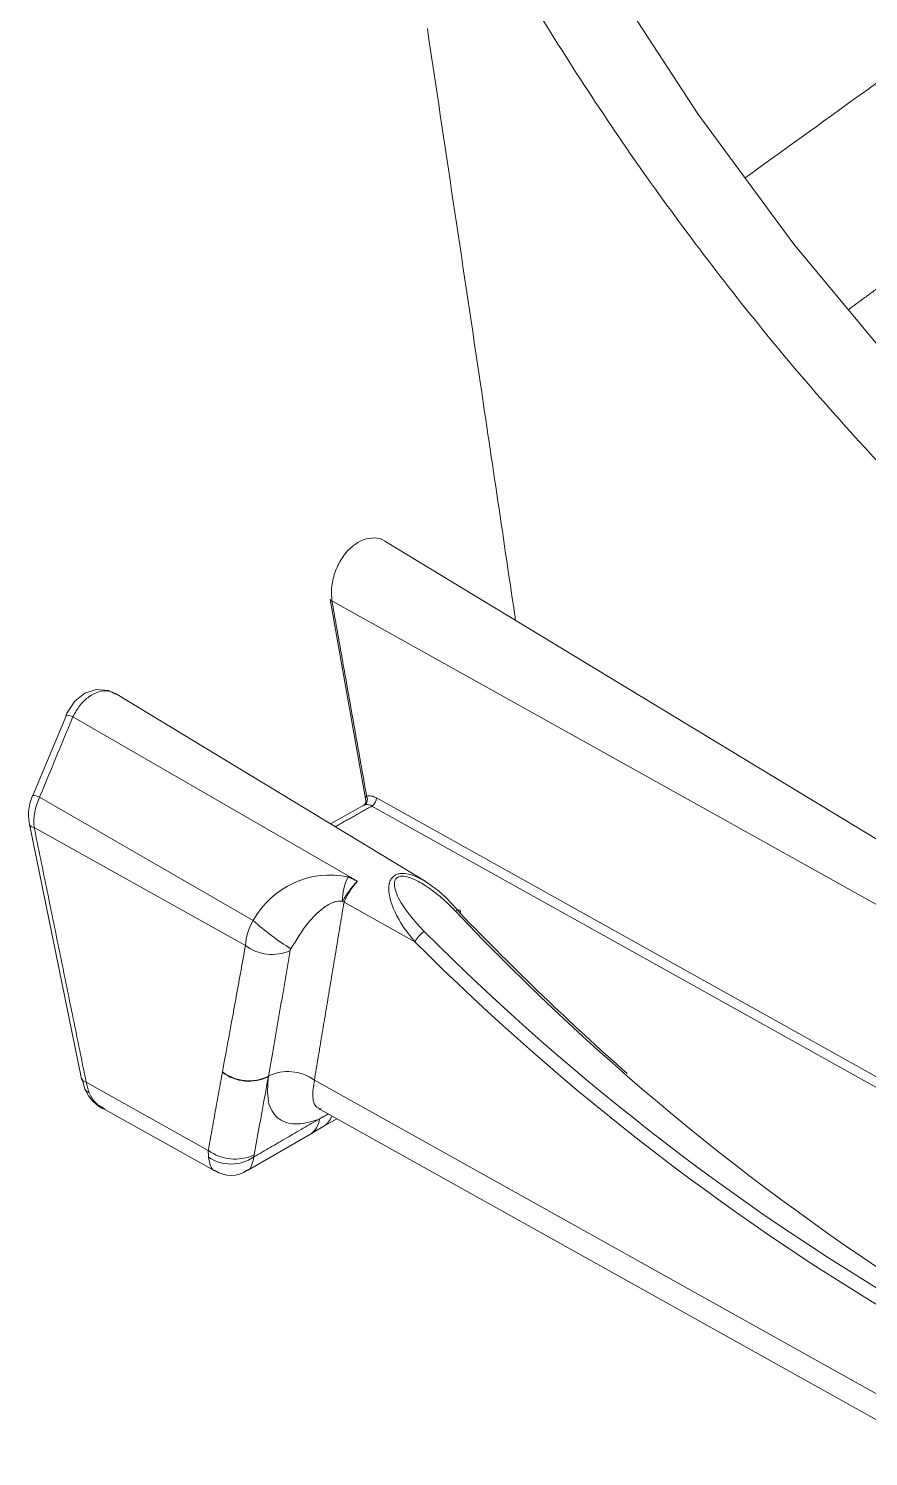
# Model space of a CAD drawing. Extents: x 8 to 113, y 1 to 87.
# Drawn here: x 68.111 to 69.386, y 60.097 to 62.263 of the extents above; entities that cross this region are included whole.
import ezdxf

# ---------------------------------------------------------------- set-up
doc = ezdxf.new("R2010")
doc.units = 0
doc.header["$MEASUREMENT"] = 0
doc.layers.add('OBJECT', color=7, linetype='CONTINUOUS')

msp = doc.modelspace()

# ---------------------------------------------------------------- linework, layer by layer
at = {"layer": 'OBJECT', "linetype": 'Continuous', "lineweight": 15}
for p, q in [((69.9124, 60.7214), (68.6522, 61.4853)), ((68.5689, 61.3967), (68.623, 61.0917)), ((69.8661, 60.673), (68.5717, 61.3946)), ((68.713, 60.9693), (68.2432, 61.254)), ((68.1686, 61.2211), (68.1174, 61.0993)), ((68.1676, 61.2215), (68.1675, 61.2214)), ((68.1784, 61.2189), (68.6104, 60.9695)), ((68.1169, 61.0994), (68.1169, 61.0994)), ((68.1279, 61.097), (68.4522, 60.9097)), ((68.6199, 61.0849), (68.5693, 61.0564)), ((69.859, 60.3997), (68.6324, 61.0835)), ((68.6394, 61.0958), (69.8661, 60.4119)), ((68.1125, 61.0561), (68.1916, 60.6699)), ((68.4404, 60.8719), (68.1197, 61.0507)), ((68.6976, 60.8776), (68.59, 60.9375)), ((68.1987, 60.6645), (68.3839, 60.5612)), ((68.545, 60.6676), (69.4726, 60.1504)), ((68.2268, 60.6232), (68.3938, 60.5301)), ((68.552, 60.6239), (68.5548, 60.6225)), ((68.5547, 60.6227), (69.498, 60.0969)), ((68.5586, 60.5972), (68.5792, 60.6091)), ((68.4434, 60.5304), (68.5381, 60.5853)), ((68.5381, 60.5853), (68.5586, 60.5972))]:
    msp.add_line(p, q, dxfattribs=at)
at = {"layer": 'OBJECT', "linetype": 'Continuous', "lineweight": 15, "flags": 128}
for points in [[(69.4124, 61.7678), (69.2731, 61.936), (69.1271, 62.1337), (68.9829, 62.355)], [(68.2428, 61.2534), (68.2326, 61.2588), (68.2137, 61.2602), (68.1965, 61.2546), (68.1812, 61.2427), (68.169, 61.2246), (68.1678, 61.2213)], [(68.623, 61.0915), (68.6231, 61.0908), (68.6224, 61.0875), (68.6206, 61.0851), (68.6198, 61.0847), (68.6199, 61.0847)], [(68.7661, 60.9212), (68.7666, 60.9228), (68.7667, 60.9241), (68.7663, 60.9251), (68.7656, 60.9257), (68.7644, 60.9259), (68.7629, 60.9257), (68.7611, 60.9251), (68.7592, 60.9242)], [(68.1927, 60.6703), (68.1961, 60.6554), (68.1988, 60.6498)]]:
    msp.add_lwpolyline(points, dxfattribs=at)
at = {"layer": 'OBJECT', "linetype": 'Continuous', "lineweight": 15}
for centre, radius, start, end in [((73.4805, 65.0691), 4.2416, 192.1925, 226.7608), ((73.1405, 64.8597), 4.2786, 208.5124, 226.8495), ((68.5722, 61.3981), 0.00355, 198.1438, 262.3368), ((68.1681, 61.2001), 0.0214, 61.0454, 91.3141), ((68.1817, 61.0704), 0.0706, 155.8473, 196.7335), ((68.1182, 61.0799), 0.0196, 60.5881, 93.7397), ((68.2057, 61.0593), 0.0864, 154.1809, 185.7236), ((68.6155, 61.0935), 0.0101, 306.406, 29.9397), ((68.63, 61.0939), 0.00735, 141.3839, 197.8486), ((68.6238, 61.0965), 0.0156, 303.6359, 357.5266), ((68.1203, 61.059), 0.00832, 200.511, 265.4316), ((68.569, 60.8458), 0.1331, 78.142, 151.2952), ((68.6639, 60.9413), 0.076, 152.8452, 181.7501), ((68.7071, 60.8749), 0.1353, 135.6342, 151.7037), ((68.6951, 60.8929), 0.1142, 137.8698, 156.9792), ((68.5581, 60.8959), 0.0524, 52.5533, 55.2682), ((68.5217, 60.8672), 0.0814, 148.5644, 176.7413), ((68.7148, 61.2016), 0.3926, 228.0273, 238.4606), ((71.4837, 63.5039), 3.7521, 223.4364, 238.16), ((68.7324, 60.8603), 0.0388, 121.9805, 153.6331), ((71.337, 63.5188), 3.7128, 225.0045, 240.0109), ((68.4809, 60.9258), 0.0674, 233.0929, 294.1617), ((68.5175, 60.8627), 0.00913, 151.958, 169.958), ((71.3569, 63.5432), 3.7653, 225.0682, 239.9354), ((68.4457, 60.733), 0.0669, 232.9453, 296.1257), ((68.4458, 60.7336), 0.0669, 232.9457, 296.1198), ((68.5053, 60.6146), 0.0662, 53.207, 117.0144), ((68.1994, 60.6728), 0.00836, 200.6853, 265.2475), ((68.2053, 60.6577), 0.00936, 207.1087, 255.0624), ((68.2486, 60.6737), 0.0551, 201.4258, 247.0082), ((68.5206, 60.6124), 0.0323, 302.7594, 354.0492), ((68.5429, 60.6226), 0.0299, 301.8287, 342.2919), ((68.4242, 60.6147), 0.0669, 232.9664, 295.9211), ((68.4184, 60.6014), 0.061, 235.9255, 304.7133), ((68.4184, 60.5664), 0.0433, 235.8161, 304.9307)]:
    msp.add_arc(centre, radius, start, end, dxfattribs=at)
msp.add_ellipse((69.4914, 62.7677), major_axis=(-1.523, 2.6382), ratio=0.557225, start_param=1.988813, end_param=2.113779, dxfattribs=at)
for points, knots in [([(70.1057, 61.0283), (70.0275, 61.0775), (69.8712, 61.1758), (69.641, 61.3647), (69.417, 61.5816), (69.2034, 61.8267), (69.0041, 62.0955), (68.8238, 62.3821), (68.6658, 62.6815), (68.5326, 62.9886), (68.4265, 63.2981), (68.3495, 63.6047), (68.3027, 63.9033), (68.287, 64.1886), (68.3027, 64.4558), (68.3495, 64.7003), (68.4265, 64.9179), (68.5326, 65.1051), (68.6658, 65.2582), (68.8237, 65.3757), (69.0047, 65.4518), (69.1545, 65.4882), (69.2474, 65.4858), (69.2683, 65.4852)], [0, 0, 0, 0, 0.0484559, 0.0969118, 0.1453677, 0.1947963, 0.2442249, 0.2936534, 0.343082, 0.3925105, 0.4419391, 0.4913677, 0.5407963, 0.5902248, 0.6396534, 0.689082, 0.7385106, 0.7879391, 0.8373677, 0.8867962, 0.9362248, 0.9856534, 1, 1, 1, 1]), ([(68.8505, 61.3651), (68.8499, 61.3688), (68.8315, 61.493), (68.787, 61.7925), (68.7428, 62.0878), (68.7165, 62.2629)], [0, 0, 0, 0, 0.012487, 0.414672, 1, 1, 1, 1]), ([(69.1989, 62.0364), (69.2006, 62.0376), (69.2631, 62.0827), (69.3459, 62.1424), (69.427, 62.2009), (69.4473, 62.2156)], [0, 0, 0, 0, 0.019939, 0.755356, 1, 1, 1, 1]), ([(68.6521, 61.4851), (68.6518, 61.4853), (68.6476, 61.4894), (68.636, 61.4909), (68.6192, 61.4886), (68.6022, 61.4783), (68.5873, 61.4618), (68.5763, 61.4405), (68.5702, 61.4168), (68.5712, 61.402), (68.5717, 61.3946)], [0, 0, 0, 0, 0.009014, 0.148274, 0.28597, 0.424075, 0.564566, 0.708433, 0.854381, 1, 1, 1, 1]), ([(68.243, 61.2536), (68.2396, 61.2554), (68.232, 61.2593), (68.2177, 61.2577), (68.2026, 61.2501), (68.1885, 61.2369), (68.1818, 61.2248), (68.1784, 61.2189)], [0, 0, 0, 0, 0.17468, 0.379436, 0.584785, 0.792853, 1, 1, 1, 1]), ([(68.6324, 61.0835), (68.6306, 61.0843), (68.6266, 61.0861), (68.6233, 61.0856), (68.6215, 61.0853)], [0, 0, 0, 0, 0.476174, 1, 1, 1, 1]), ([(68.6243, 61.0985), (68.6267, 61.0989), (68.6313, 61.0996), (68.6368, 61.097), (68.6394, 61.0958)], [0, 0, 0, 0, 0.523842, 1, 1, 1, 1]), ([(68.5963, 60.976), (68.5986, 60.975), (68.6032, 60.9729), (68.6079, 60.9706), (68.6103, 60.9695), (68.6104, 60.9695)], [0, 0, 0, 0, 0.4894051, 0.9788315, 1, 1, 1, 1]), ([(68.6976, 60.8776), (68.6926, 60.8838), (68.6773, 60.9027), (68.6631, 60.9289), (68.6574, 60.9539), (68.6581, 60.9664), (68.6622, 60.9744), (68.6666, 60.9784), (68.6725, 60.9809), (68.6805, 60.9817), (68.694, 60.9793), (68.7209, 60.9664), (68.7425, 60.9475), (68.7591, 60.9295), (68.7634, 60.9244), (68.7661, 60.9212)], [0, 0, 0, 0, 0.098239, 0.29963, 0.368957, 0.443943, 0.473011, 0.503887, 0.531961, 0.563969, 0.611726, 0.701685, 0.918313, 0.948115, 1, 1, 1, 1]), ([(68.7592, 60.9242), (68.7565, 60.9269), (68.7412, 60.9423), (68.7188, 60.9611), (68.6931, 60.9743), (68.6817, 60.9772), (68.6752, 60.977), (68.6707, 60.9753), (68.6678, 60.9722), (68.6658, 60.9657), (68.6674, 60.9557), (68.6786, 60.9292), (68.6969, 60.9094), (68.7118, 60.8933)], [0, 0, 0, 0, 0.055162, 0.31331, 0.402011, 0.4455, 0.472582, 0.495334, 0.520564, 0.54555, 0.615853, 0.68539, 1, 1, 1, 1]), ([(68.588, 60.939), (68.5838, 60.9392), (68.5795, 60.9393), (68.5695, 60.9361), (68.5552, 60.9274), (68.532, 60.9042), (68.5178, 60.8807), (68.5094, 60.867)], [0, 0, 0, 0, 0.126767, 0.131059, 0.316008, 0.601709, 1, 1, 1, 1]), ([(68.4055, 60.6802), (68.4099, 60.7045), (68.4216, 60.7684), (68.4332, 60.8323), (68.4404, 60.8719)], [0, 0, 0, 0, 0.380125, 1, 1, 1, 1]), ([(68.5085, 60.8643), (68.5001, 60.8159), (68.489, 60.7524), (68.4779, 60.6888), (68.4753, 60.6735)], [0, 0, 0, 0, 0.7602487, 1, 1, 1, 1]), ([(68.4752, 60.673), (68.4707, 60.6487), (68.4635, 60.6092), (68.4563, 60.5697), (68.4535, 60.5545)], [0, 0, 0, 0, 0.615594, 1, 1, 1, 1]), ([(68.5527, 60.6091), (68.552, 60.6088), (68.5385, 60.6034), (68.5137, 60.5985), (68.4872, 60.6083), (68.4723, 60.6333), (68.4742, 60.6598), (68.4752, 60.673)], [0, 0, 0, 0, 0.0133022, 0.2562653, 0.503663, 0.7535637, 1, 1, 1, 1]), ([(68.2029, 60.6486), (68.2058, 60.643), (68.2112, 60.6327), (68.2222, 60.6266), (68.2273, 60.6239)], [0, 0, 0, 0, 0.543999, 1, 1, 1, 1]), ([(68.545, 60.6676), (68.5436, 60.6587), (68.5409, 60.641), (68.546, 60.6265), (68.5537, 60.6244), (68.5553, 60.624)], [0, 0, 0, 0, 0.442471, 0.883228, 1, 1, 1, 1]), ([(68.3941, 60.5306), (68.3936, 60.5307), (68.3907, 60.5309), (68.3869, 60.5376), (68.3852, 60.5463), (68.3842, 60.5509)], [0, 0, 0, 0, 0.091156, 0.526361, 1, 1, 1, 1]), ([(68.4532, 60.5512), (68.4522, 60.5467), (68.4503, 60.538), (68.4466, 60.5313), (68.4436, 60.531), (68.4432, 60.531)], [0, 0, 0, 0, 0.481335, 0.923605, 1, 1, 1, 1])]:
    msp.add_open_spline(points, degree=3, knots=knots, dxfattribs=at)
for points in [[(69.47, 61.9205), (69.3556, 61.8364)], [(68.5717, 61.3946), (68.6243, 61.0985)], [(68.1784, 61.2189), (68.1279, 61.097)], [(68.6324, 61.0835), (68.5765, 61.052)], [(68.6215, 61.0853), (68.62, 61.0847)], [(68.1197, 61.0507), (68.1987, 60.6645)], [(68.59, 60.9375), (68.545, 60.6676)], [(68.3839, 60.5612), (68.4054, 60.6796)], [(68.4054, 60.6796), (68.4055, 60.6802)], [(68.4753, 60.6735), (68.4752, 60.673)], [(68.1987, 60.6645), (68.2029, 60.6486)], [(68.4532, 60.5512), (68.5527, 60.6091)], [(68.5527, 60.6091), (68.5663, 60.6163)], [(68.3842, 60.5509), (68.3839, 60.5612)], [(68.4535, 60.5545), (68.4532, 60.5512)]]:
    msp.add_open_spline(points, degree=1, dxfattribs=at)

doc.saveas('drawing.dxf')
